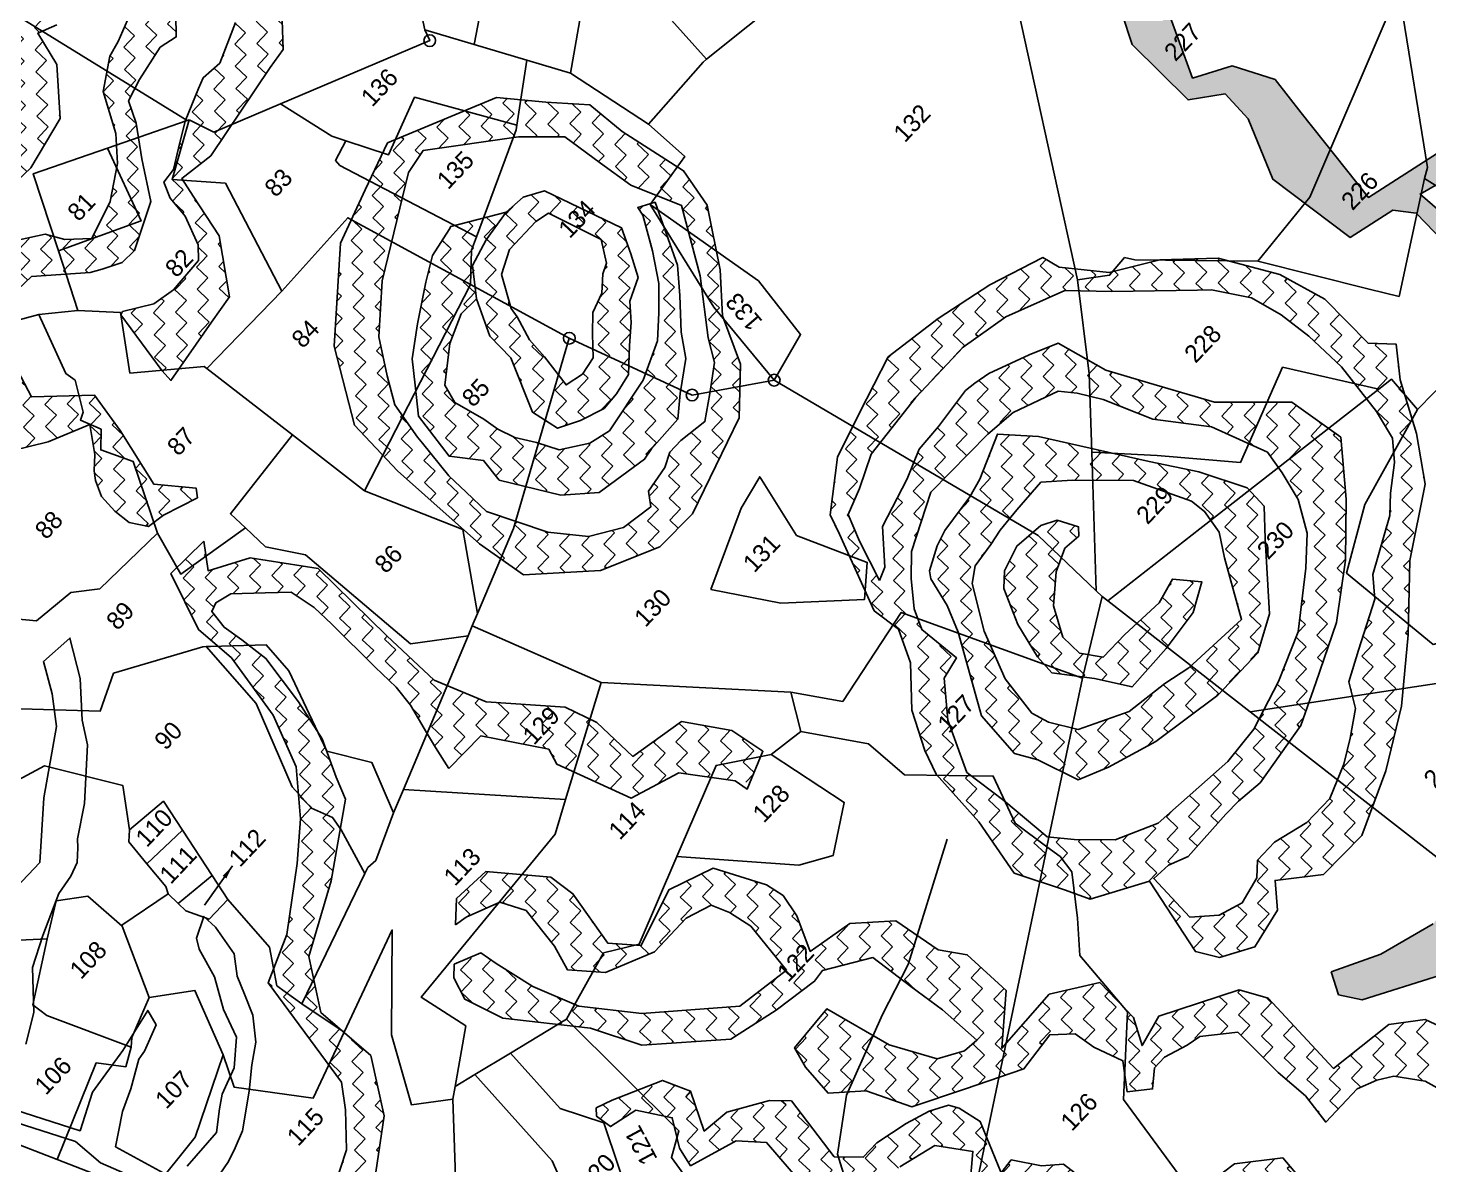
# Model space of a CAD drawing. Header units: metres. Extents: x 302352 to 308863, y 1945987 to 1951649.
# Drawn here: x 306804 to 307379, y 1949225 to 1949692 of the extents above; entities that cross this region are included whole.
import ezdxf

# ---------------------------------------------------------------- set-up
doc = ezdxf.new("R2010")
doc.units = ezdxf.units.M
for name, color, linetype in [('LINE_WATER', 4, 'Continuous'), ('POLY_HATCH', 12, 'Continuous'), ('POLY_PARCEL', 6, 'Continuous'), ('SYM_ARROW', 1, 'Continuous'), ('SYM_STONE', 1, 'Continuous'), ('TEXT_PARCEL', 7, 'Continuous')]:
    doc.layers.add(name, color=color, linetype=linetype)
doc.styles.get("Standard").update_dxf_attribs({"font": 'simplex.shx'})
doc.styles.add('TEXT_MAP', font='')
doc.styles.get('TEXT_MAP').set_extended_font_data('Kruti Dev 050')
doc.dimstyles.get("Standard").update_dxf_attribs({"dimtxt": 0.18, "dimasz": 0.18, "dimexe": 0.18, "dimexo": 0.0625, "dimgap": 0.09, "dimtad": 0, "dimtih": 1, "dimtoh": 1, "dimdec": 4, "dimzin": 0, "dimdsep": 46, "dimtxsty": 'Standard', "dimcen": 0.09, "dimadec": 0, "dimazin": 0, "dimtfac": 1, "dimtdec": 4, "dimtofl": 0, "dimtmove": 0, "dimatfit": 3, "dimfxl": 1, "dimtolj": 1, "dimtzin": 0, "dimarcsym": 0})
pattern_1 = [(0, (0, 0), (1.5875, 1.5875), [1.5875, -1.5875]), (90, (1.5875, 0), (-1.5875, 1.5875), [1.5875, -1.5875])]

# ---------------------------------------------------------------- blocks, each defined once
blk = doc.blocks.new('STONE')
blk.add_circle((0, 0), 0.851)
blk = doc.blocks.new('TEXTARROW')
blk.add_leader([(0.04, -0.01), (8.68, -0.01)], dimstyle='Standard', override={"dimtxt": 2.5, "dimasz": 2.5, "dimexe": 1.25, "dimexo": 0.625, "dimgap": 0.625, "dimtad": 1, "dimtih": 0, "dimtoh": 0, "dimzin": 8, "dimcen": 2.5, "dimtofl": 1})
blk = doc.blocks.new('EEW')
at = {"layer": 'POLY_HATCH'}
h = blk.add_hatch(dxfattribs=at)
h.set_pattern_fill('ZIGZAG', color=256, scale=0.5, style=0)
h.set_pattern_definition(pattern_1)
h.paths.add_polyline_path([(599.12, 478.81), (599.26, 481.16), (599.39, 483.65), (597.6, 485.86), (596.07, 486.28), (592.2, 486.83), (591.64, 488.49), (592.61, 491.95), (591.5, 494.72), (587.35, 495.96), (583.61, 496.79), (584.58, 499), (583.61, 502.74), (582.64, 504.67), (575.86, 506.75), (571.98, 507.58), (567.9, 506.38), (565.82, 503.06), (561.25, 499.19), (556.68, 497.11), (553.36, 496.97), (548.79, 497.94), (543.81, 500.16), (540.21, 501.4), (535.78, 503.2), (533.56, 505.96), (530.52, 507.62), (527.89, 512.33), (527.06, 516.06), (526.09, 518.69), (525.82, 524.58), (525.82, 526.38), (526.51, 528.73), (527.07, 530.8), (527.62, 533.29), (528.17, 535.5), (528.73, 538.41), (529.28, 541.73), (532.19, 544.91), (534.4, 546.57), (538.14, 550.69), (536.18, 552.21), (534.06, 551.86), (525.46, 543.91), (525.02, 542.92), (522.93, 532.54), (522.25, 532.78), (522.14, 527.57), (522.14, 522.87), (521.59, 517.06), (524.22, 511.11), (526.3, 505.44), (529.9, 503.37), (534.19, 500.46), (537.37, 499.36), (540.28, 497.56), (546.79, 494.79), (548.31, 493.82), (556.06, 493.41), (561.18, 494.93), (564.51, 499.08), (567.69, 501.85), (569.91, 504.06), (572.12, 504.06), (575.58, 502.68), (576.41, 501.29), (578.35, 500.19), (578.07, 494.24), (577.24, 491.2), (576.14, 487.88), (573.37, 487.05), (569.08, 487.32), (566.31, 487.88), (563.4, 484.84), (562.85, 483.04), (561.05, 481.1), (558.97, 479.72), (556.34, 479.86), (553.43, 480.82), (552.63, 477.3), (554.57, 475.92), (559.28, 475.64), (564.95, 476.89), (568.69, 480.9), (569.66, 484.49), (571.6, 483.66), (573.67, 483.39), (575.33, 483.66), (577.55, 484.91), (579.21, 487.53), (580.87, 490.44), (581.84, 492.1), (583.78, 491.96), (586.27, 489.06), (584.89, 485.46), (580.18, 479.93), (576.86, 478.82), (574.64, 477.99), (572.98, 477.58), (569.93, 475.64), (567.72, 471.77), (565.64, 469.56), (562.32, 467.48), (558.31, 466.24), (556.37, 468.17), (555.4, 469.97), (553.18, 471.49), (549.86, 470.8), (549.17, 471.08), (547.09, 472.32), (546.62, 468.31), (551.35, 468.02), (555.71, 463.99), (556.79, 463.36), (558.65, 462.34), (560.41, 462.25), (565.15, 464.48), (567.66, 468.1), (569.89, 470.98), (571.01, 473.12), (573.33, 473.77), (577.15, 474.51), (579.01, 474.05), (582.26, 477.2), (584.77, 479.15), (585.7, 481.57), (586.72, 483.33), (588.12, 483.89), (589.42, 483.7), (592.11, 483.52), (593.14, 482.31), (593.42, 481.01), (594.07, 478.5), (591.37, 475.9), (588.02, 473.58), (585.51, 471.91), (584.21, 470.7), (582.63, 470.05), (580.12, 469.03), (577.89, 469.22), (576.77, 468.84), (573.43, 467.54), (571.01, 466.15), (569.06, 465.04), (567.48, 464.85), (566.73, 463.27), (566.46, 460.95), (565.25, 457.98), (564.13, 456.86), (560.23, 456.68), (557.81, 457.14), (555.11, 458.91), (554.74, 458.79), (553.47, 451.87), (553.39, 450.56), (560.48, 451.63), (563.62, 452.07), (567.36, 457.07), (568.5, 461.73), (569.01, 463.79), (572.68, 463.24), (583.29, 465.03), (585.52, 465.3), (591.8, 471.68), (593.41, 474.35), (596.88, 472.77), (600.55, 473.46), (603.88, 469.28), (607.07, 467.63), (611.98, 467.01), (614.97, 463.17), (618.3, 464.2), (618.4, 464.33), (617.71, 466.85), (616.33, 468.93), (612.31, 470.03), (610.93, 470.03), (608.02, 469.62), (609.36, 472.86), (608.12, 475.08), (606.73, 476.87), (603.69, 477.98), (600.78, 477.98)])
h = blk.add_hatch(dxfattribs=at)
h.set_pattern_fill('ZIGZAG', color=256, scale=0.5, style=0)
h.set_pattern_definition(pattern_1)
h.paths.add_polyline_path([(541.1, 442.04), (542.95, 441.74), (546.59, 440.43), (547.21, 441.22), (544.57, 444.58), (546.18, 450.8), (546.99, 455.13), (542.48, 459.66), (544.66, 465.94), (541.25, 467.17), (540.02, 466.56), (536.31, 460.7), (536.01, 459), (537.24, 457.31), (540.33, 455.3), (544.49, 453.45), (542.64, 450.99), (541.41, 449.91), (540.79, 449.14), (540.02, 447.59), (539.86, 445.59), (540.02, 443.74)])
h = blk.add_hatch(dxfattribs=at)
h.set_pattern_fill('ZIGZAG', color=256, scale=0.5, style=0)
h.set_pattern_definition(pattern_1)
h.paths.add_polyline_path([(567.27, 440.94), (562.85, 433.96), (562.48, 427.6), (562.8, 416.51), (563.61, 411.12), (569.27, 405.74), (575.14, 403.05), (579.83, 402.94), (590.13, 406.17), (594.17, 409.83), (596.48, 414.5), (599.7, 417.87), (603.54, 423.33), (604.44, 427.45), (603.05, 434.69), (602.78, 438.93), (599.92, 442.36), (596.82, 446.29), (585.91, 451.14), (580.9, 449.54), (575.28, 447.64)])
h.paths.add_polyline_path([(565.68, 418.24), (565.68, 421.09), (565.68, 423.48), (566.35, 428.41), (567.16, 432.38), (568.76, 435), (571.04, 438.31), (575.38, 441.96), (585.2, 447.55), (587.82, 448), (595.47, 441.96), (598.67, 438.54), (599.24, 434.09), (599.7, 430.33), (601.75, 425.19), (597.87, 418.92), (593.87, 414.02), (592.5, 411.85), (589.88, 410.03), (587.48, 408.43), (584.4, 408.89), (582.8, 408.89), (581.32, 408.2), (578.46, 407.75), (577.44, 406.49), (574.01, 407.06), (570.93, 409), (568.42, 412.31)], flags=16)
h.paths.add_polyline_path([(568.87, 419.49), (569.22, 422), (567.16, 424.85), (567.96, 429.87), (570.02, 432.27), (571.73, 434.32), (574.7, 436.37), (578.35, 438.65), (580.75, 440.02), (583.83, 440.59), (584.17, 440.7), (589.08, 437.62), (591.36, 437.4), (593.3, 436.26), (595.93, 428.05), (594.67, 425.54), (593.42, 423.37), (591.13, 422.34), (589.65, 420.75), (587.82, 419.27), (585.65, 417.33), (581.92, 416.58), (578.92, 417.67), (576.75, 418.81), (576.18, 421.77), (578.69, 427.13), (578.81, 430.21), (580.63, 433.75), (578.46, 433.86), (575.5, 432.61), (572.07, 430.1), (571.5, 428.16), (572.3, 424.85), (572.53, 423.14), (573.1, 421.32), (574.24, 419.38), (575.27, 417.21), (577.89, 415.39), (580.18, 414.82), (586.23, 415.84), (590.11, 417.55), (592.28, 419.38), (594.44, 421.43), (596.39, 424.17), (598.33, 427.36), (598.55, 428.27), (600.15, 427.36), (597.07, 421.32), (595.02, 419.04), (592.39, 416.41), (590.79, 414.25), (587.82, 412.2), (585.77, 410.6), (581.77, 410.48), (580.52, 410.26), (574.92, 411.28), (572.07, 413.91)], flags=0)
h.paths.add_polyline_path([(580.52, 421.2), (581.09, 424.74), (581.32, 427.02), (582.12, 429.53), (582.34, 430.55), (584.17, 433.63), (586.57, 434.77), (591.83, 434.77), (593.65, 428.73), (592.28, 426.68), (591.25, 426.22), (589.76, 424.97), (587.71, 424.28), (586.11, 422.8), (584.4, 421.09), (582.46, 420.75)], flags=0)
h = blk.add_hatch(dxfattribs=at)
h.set_pattern_fill('ZIGZAG', color=256, scale=0.5, style=0)
h.set_pattern_definition(pattern_1)
h.paths.add_polyline_path([(673.74, 406.37), (671.92, 411.34), (676.27, 418.32), (676.68, 422.18), (675.93, 422.87), (673.76, 417.96), (667.61, 412.27), (668.24, 407.01), (672.13, 401.99), (676.61, 400.57), (687.69, 398.55), (687.08, 402.59)])
h.paths.add_polyline_path([(658.15, 373.26), (650.09, 375.26), (651.65, 386.08), (652.26, 390.32), (650.29, 394.41), (646.64, 396.49), (650.45, 404.1), (652.66, 410.03), (649.81, 417), (649.13, 419.88), (646.36, 422.28), (650.33, 428.69), (648.29, 434.7), (644.32, 439.11), (639.7, 440.87), (635.41, 439.59), (635.93, 436.74), (639.58, 436.27), (643.75, 434.08), (645.2, 432.48), (645.98, 427.55), (646.52, 426), (643.63, 423.33), (643.01, 421.18), (646.8, 416.56), (647.93, 413.1), (648.15, 409), (646.5, 406.21), (644.92, 403.26), (644.72, 395.3), (647.73, 392.99), (647.51, 389.57), (644.78, 383.56), (645.89, 373.81), (650.84, 372.57), (652.25, 370.67), (651.89, 362.69), (648.67, 359.5), (647.05, 358.01), (645.58, 354.15), (646.48, 350.65), (644.55, 345.45), (641.22, 339.89), (636.1, 336.59), (630.45, 330.57), (624.96, 327.84), (620.04, 326.81), (616.46, 324.29), (613.86, 322.44), (607.08, 320.64), (601.18, 319.97), (595.28, 321.72), (590.56, 324.14), (589.35, 322), (590.65, 319.91), (597.92, 315.87), (603.22, 315.99), (605.47, 306.83), (617.7, 311.67), (625.26, 315.82), (632.44, 317.03), (638.41, 317.89), (641.9, 319.1), (646.81, 328.38), (652.49, 332.12), (658.52, 339.9), (661.72, 348.02), (662.32, 352.27), (657.87, 357.56), (665.77, 360.92), (664.45, 368.29)])
h.paths.add_polyline_path([(660.81, 367.27), (660.35, 362.54), (656.53, 356.13), (657.75, 351.25), (658.06, 347.58), (654.09, 340.25), (643.85, 329.72), (638.96, 323.92), (633.3, 320.71), (627.65, 320.41), (623.68, 318.12), (617.41, 315.37), (612.83, 313.08), (607.02, 310.64), (607.02, 317.05), (614.97, 319.34), (622.45, 323.16), (630.86, 326.21), (644.46, 336.59), (646.9, 340.41), (649.65, 347.58), (649.65, 352.77), (649.2, 355.21), (651.03, 359.03), (654.39, 361.17), (653.93, 371.7), (658.52, 370.33)], flags=16)
h.paths.add_polyline_path([(719.38, 344.8), (717.01, 341.13), (716.17, 336.9), (712.48, 335.45), (708.83, 333.53), (707.48, 329.31), (705.49, 324.91), (705.13, 322.31), (702.29, 319.32), (700.71, 319.11), (698.27, 316), (696.95, 312.28), (699.28, 308.96), (700.67, 305.07), (702.82, 305.16), (701.31, 302.56), (699.32, 298.29), (698.95, 296.1), (699.26, 292.95), (701.37, 293.08), (700.75, 295.98), (703.29, 300.72), (706.69, 305.46), (709.49, 309.81), (712.5, 315.4), (713.38, 319.2), (716.22, 323.33), (719.36, 326.19), (722.92, 330.97), (725.34, 335.58), (727.2, 340.15), (729.31, 343), (727.88, 345.39), (722.65, 347.53)])
h.paths.add_polyline_path([(725.15, 345.43), (726.67, 343.82), (724.68, 340.98), (724.01, 338.04), (721.93, 334.35), (720.13, 331.41), (716.43, 328.1), (713.49, 324.97), (711.5, 321.46), (710.27, 316.25), (707.61, 310.48), (704.1, 307.45), (702.11, 308.3), (700.97, 310.19), (701.16, 312.75), (703.34, 315.4), (706, 317.49), (707.7, 320.14), (709.89, 324.02), (710.27, 327.43), (715.58, 331.88), (718.99, 336.72), (721.55, 341.07)], flags=16)
h = blk.add_hatch(dxfattribs=at)
h.set_pattern_fill('ZIGZAG', color=256, scale=0.5, style=0)
h.set_pattern_definition(pattern_1)
h.paths.add_polyline_path([(568.87, 419.49), (572.07, 413.91), (574.92, 411.28), (580.52, 410.26), (581.77, 410.48), (585.77, 410.6), (587.82, 412.2), (590.79, 414.25), (592.39, 416.41), (595.02, 419.04), (597.07, 421.32), (600.15, 427.36), (598.55, 428.27), (598.33, 427.36), (596.39, 424.17), (594.44, 421.43), (592.28, 419.38), (590.11, 417.55), (586.23, 415.84), (580.18, 414.82), (577.89, 415.39), (575.27, 417.21), (574.24, 419.38), (573.1, 421.32), (572.53, 423.14), (572.3, 424.85), (571.5, 428.16), (572.07, 430.1), (575.5, 432.61), (578.46, 433.86), (580.63, 433.75), (582.8, 436.37), (585.65, 437.17), (589.08, 437.62), (584.23, 440.66), (580.75, 440.02), (578.35, 438.65), (574.7, 436.37), (571.73, 434.32), (570.02, 432.27), (567.96, 429.87), (567.16, 424.85), (569.22, 422)])
h = blk.add_hatch(dxfattribs=at)
h.set_pattern_fill('ZIGZAG', color=256, scale=0.5, style=0)
h.set_pattern_definition(pattern_1)
h.paths.add_polyline_path([(534.72, 408.6), (535.69, 410.82), (537.54, 414.52), (538.62, 418.84), (539.55, 424.24), (539.24, 427.32), (538.93, 429.48), (539.24, 431.48), (540.17, 431.79), (541.86, 431.33), (544.33, 428.86), (546.18, 427.01), (546.65, 424.24), (546.65, 421.77), (546.49, 415.6), (546.49, 412.67), (546.18, 410.36), (545.26, 407.28), (544.8, 405.58), (544.18, 403.15), (548.78, 403.06), (552.53, 397.14), (552, 395.49), (554.68, 387.67), (559.83, 385.94), (564.04, 380.02), (567.28, 381.25), (566.63, 384.98), (563.79, 389.29), (557.86, 390.45), (557.83, 395.45), (556.77, 398.87), (551.66, 405.03), (549.64, 410.36), (549.61, 416.93), (549.78, 426.65), (545.84, 432.4), (541.97, 434.59), (543.84, 436.96), (539.19, 437.13), (536.98, 431.2), (537.2, 426.8), (535.88, 419.76), (533.68, 414.48), (530.16, 410.53), (526.64, 407.67), (520.69, 403.49), (515.85, 401.51), (513.65, 389.2), (511.89, 387), (509.03, 384.14), (505.29, 382.38), (497.36, 381.06), (495.6, 380.84), (493.13, 379.91), (485.91, 377.71), (481.38, 378.35), (476.15, 380.41), (473.22, 379.32), (469.4, 380.02), (466.67, 380.77), (462.03, 376.13), (457.27, 372.33), (453.46, 362.94), (455.66, 358.53), (458.09, 359.6), (459.78, 366.52), (464.27, 370.96), (468.44, 373.93), (474.08, 374.01), (476.84, 374.09), (482.16, 374.75), (489.2, 374.01), (497.81, 377.14), (509.39, 380.43), (514.13, 383.72), (517.63, 388.91), (517.34, 395.57), (520.6, 400.35), (527.73, 403.97)])
h = blk.add_hatch(dxfattribs=at)
h.set_pattern_fill('ZIGZAG', color=256, scale=0.5, style=0)
h.set_pattern_definition(pattern_1)
h.paths.add_polyline_path([(576.18, 421.77), (576.75, 418.81), (578.92, 417.67), (581.43, 416.76), (583.37, 416.87), (585.65, 417.33), (587.82, 419.27), (589.65, 420.75), (591.13, 422.34), (593.42, 423.37), (594.67, 425.54), (595.93, 428.05), (593.3, 436.26), (591.36, 437.4), (589.08, 437.62), (585.65, 437.17), (582.8, 436.37), (580.63, 433.75), (578.81, 430.21), (578.69, 427.13)])
h.paths.add_polyline_path([(581.09, 424.74), (581.32, 427.02), (582.12, 429.53), (582.34, 430.55), (584.17, 433.63), (586.57, 434.77), (591.83, 434.77), (593.65, 428.73), (592.28, 426.68), (591.25, 426.22), (589.76, 424.97), (587.71, 424.28), (586.11, 422.8), (584.4, 421.09), (582.46, 420.75), (580.52, 421.2)], flags=16)
h = blk.add_hatch(dxfattribs=at)
h.set_pattern_fill('ZIGZAG', color=256, scale=0.5, style=0)
h.set_pattern_definition(pattern_1)
h.paths.add_polyline_path([(585.66, 379.77), (584.01, 376.55), (580.64, 373.15), (578.59, 369.4), (577.64, 366.92), (577.09, 360.47), (575.79, 354.3), (578.07, 349.35), (579.14, 346.93), (584.59, 343.82), (582.6, 335.52), (583.84, 333.33), (587.1, 331.49), (591.36, 332.37), (593.37, 334.62), (597.18, 331.48), (602.72, 331.38), (609.14, 334.1), (614.99, 337.45), (620.69, 341.93), (626.28, 346.97), (632.95, 351.14), (636.07, 355.31), (638.88, 360.25), (641.22, 363.03), (639.34, 365.14), (639.57, 371.37), (638.26, 376.42), (635.19, 382.08), (630.99, 386.25), (626.54, 389.08), (623.47, 393.15), (623.03, 395), (617.34, 397.01), (611.28, 398.45), (604.97, 399.48), (598.86, 397.68), (594.08, 396.2), (589.35, 392.75), (588.57, 390.72), (585.34, 382.83)])
h.paths.add_polyline_path([(588.27, 380.04), (590.28, 382.39), (592.29, 384.23), (598, 386.91), (606.22, 386.75), (609.57, 386.41), (614.27, 384.57), (615.44, 383.06), (616.79, 380.71), (618.8, 375.69), (622.32, 370.83), (624.33, 364.96), (623.83, 362.45), (622.99, 359.43), (621.15, 356.41), (618.46, 354.07), (613.26, 350.21), (608.23, 348.2), (603.03, 346.7), (598.84, 346.36), (589.44, 347.2), (585.25, 349.21), (582.4, 352.23), (580.72, 354.4), (580.39, 360.1), (579.88, 364.79), (582.4, 369.82), (585.25, 373), (587.6, 373.51), (587.26, 378.03)], flags=16)
h.paths.add_polyline_path([(594.48, 382.72), (596.15, 383.23), (600.35, 383.73), (602.36, 384.23), (606.89, 386.07), (609.57, 382.89), (615.44, 373), (618.13, 368.65), (620.31, 363.96), (620.14, 361.44), (617.79, 359.1), (612.59, 353.57), (608.9, 351.72), (603.03, 351.72), (595.31, 353.06), (590.11, 354.74), (587.09, 356.08), (585.75, 360.44), (584.58, 362.61), (585.08, 367.64), (589.61, 375.18), (590.79, 377.86), (591.76, 381.37)], flags=0)
h.paths.add_polyline_path([(587.93, 384.57), (589.44, 388.76), (590.62, 391.44), (593.3, 392.44), (596.66, 393.95), (603.87, 394.62), (610.91, 394.62), (616.11, 393.62), (622.15, 391.1), (625.34, 387.58), (631.38, 381.38), (632.39, 380.38), (634.57, 376.86), (635.4, 373.51), (635.74, 369.99), (635.74, 365.46), (634.9, 359.77), (634.06, 356.75), (632.39, 354.91), (629.87, 353.06), (628.19, 351.56), (622.66, 348.71), (620.98, 346.86), (616.11, 344.52), (613.1, 343.01), (611.59, 340.66), (609.07, 338.99), (606.72, 337.65), (603.2, 336.31), (599.84, 336.31), (596.15, 337.31), (593.64, 337.31), (592.29, 336.14), (589.44, 335.47), (586.93, 336.31), (584.75, 338.32), (585.08, 343.68), (587.09, 343.51), (589.11, 342.67), (596.29, 342.88), (599.51, 342.51), (606.55, 343.51), (610.75, 345.36), (616.62, 348.04), (621.82, 351.72), (626.35, 355.91), (630.54, 360.6), (629.7, 366.64), (624.33, 372.33), (621.15, 378.53), (619.13, 382.56), (617.79, 387.92), (614.94, 389.26), (610.75, 390.93), (609.07, 391.27), (607.89, 391.44), (603.37, 390.93), (600.35, 390.77), (597.33, 389.59), (592.13, 388.09), (589.28, 385.07)], flags=16)
h.paths.add_polyline_path([(594.14, 377.53), (595.65, 378.53), (598.33, 378.87), (600.01, 379.2), (602.69, 379.37), (606.39, 379.54), (608.73, 377.36), (612.93, 372.84), (615.44, 367.14), (615.61, 365.46), (615.11, 362.95), (613.6, 360.77), (610.24, 355.24), (603.03, 355.74), (600.18, 356.41), (595.65, 357.09), (590.79, 359.6), (588.66, 363.38), (589.44, 368.48), (591.46, 373.34)], flags=16)
h.paths.add_polyline_path([(595.99, 374.85), (597.33, 376.02), (600.01, 376.86), (604.35, 376.4), (605.71, 373.67), (605.04, 373), (603.2, 373.17), (600.85, 372.17), (598.17, 369.99), (596.49, 367.14), (596.49, 364.79), (597.83, 362.78), (601.02, 362.78), (605.71, 362.45), (608.4, 363.12), (610.24, 360.77), (607.39, 359.26), (602.86, 358.76), (597.66, 358.59), (595.65, 361.94), (593.13, 365.46), (593.3, 367.64), (594.31, 371.33)], flags=0)
h = blk.add_hatch(dxfattribs=at)
h.set_pattern_fill('ZIGZAG', color=256, scale=0.5, style=0)
h.set_pattern_definition(pattern_1)
h.paths.add_polyline_path([(573.69, 340.4), (569.32, 343.31), (562.04, 343.03), (566.57, 346.73), (566.5, 352.08), (564.86, 354.57), (564.03, 359.7), (560.64, 362.88), (555.85, 363.85), (557.54, 367.31), (558.07, 369.71), (557.68, 371.7), (555.21, 376.77), (550.56, 378.53), (544.53, 376.68), (542.38, 379.31), (543.58, 385.31), (543.28, 388.08), (539.15, 393.25), (535.15, 393.53), (533.15, 391.77), (534.44, 391.51), (537.89, 390.11), (539.1, 387.59), (538.45, 383.03), (537.61, 380.42), (540.04, 377.43), (544.98, 375.29), (549.65, 375.29), (552.36, 374.36), (553.1, 372.49), (553.57, 369.97), (552.82, 364.29), (546.94, 365.22), (539.57, 371.93), (535.74, 377.06), (533.97, 381.81), (533.13, 386.1), (532.85, 387.97), (530.15, 389.13), (529.12, 388.22), (528.31, 385.91), (529.58, 381.81), (534.92, 374.65), (537.24, 369.72), (543.86, 363.6), (549.15, 362.28), (553.95, 361.45), (555.28, 361.62), (559.74, 358.81), (560.24, 354.01), (560.74, 350.05), (560.9, 345.42), (559.25, 345.59), (556.76, 347.07), (554.45, 351.54), (552.79, 358.64), (547.67, 358.31), (547, 356.16), (546.67, 352.69), (549.49, 350.05), (551.47, 345.59), (556.43, 342.94), (562.06, 339.97), (566.36, 340.46), (568.18, 338.64), (568.51, 336.33), (569.53, 333.26), (567.55, 330.78), (569.53, 329.13), (571.19, 330.45), (572.68, 330.45), (575.16, 329.63), (576.65, 329.3), (579.63, 326.82), (579.46, 321.03), (579.63, 317.4), (579.13, 314.09), (581, 314.09), (586.64, 316.82), (583.61, 317.25), (584.24, 326.94), (582.83, 329.64), (575.3, 333.73), (571.99, 332.91), (573.47, 335.49)])
h = blk.add_hatch(dxfattribs=at)
h.set_pattern_fill('ZIGZAG', color=256, scale=0.5, style=0)
h.set_pattern_definition(pattern_1)
h.paths.add_polyline_path([(515.88, 349.72), (509.7, 348.71), (507.53, 350.12), (504.06, 353.73), (500.6, 353.87), (496.85, 354.59), (494.68, 354.45), (493.09, 353.3), (490.64, 349.4), (488.91, 348.25), (486.68, 346.49), (487.43, 343.39), (488.62, 344.21), (491.11, 345.75), (493.3, 348.36), (496.58, 352.29), (500.45, 350.62), (502.99, 350.03), (505.38, 343.88), (508.01, 339.4), (509.22, 333.54), (511.43, 333.05), (520.7, 335.37), (528.64, 337.02), (533.77, 335.7), (536.25, 334.38), (538.07, 332.06), (538.9, 329.09), (543.7, 327.1), (546.01, 326.44), (548, 322.15), (551.8, 324.29), (555.44, 323.8), (557.1, 322.97), (558.59, 322.81), (559.91, 322.48), (560.41, 320.16), (560.24, 317.35), (564.71, 315.7), (567.52, 314.87), (569.67, 312.39), (568.57, 308.08), (573.01, 310.23), (573.02, 310.5), (573.51, 314.74), (569.71, 317.88), (565.74, 318.54), (563.42, 320.86), (564.08, 322.84), (560.61, 324.66), (557.96, 325.32), (557.46, 325.82), (557.96, 328.96), (557.79, 330.44), (556.14, 331.93), (554.49, 334.58), (552.83, 334.41), (555.15, 339.53), (554.65, 342.01), (554.16, 343), (552.34, 344), (549.85, 344.82), (546.38, 345.65), (544.39, 345.65), (542.41, 347.8), (543.53, 354.84), (542.04, 356.49), (538.23, 358.81), (535.26, 359.14), (537.24, 362.94), (536.08, 365.75), (531.12, 368.06), (529.45, 368.72), (528.87, 368.09), (529.07, 366.35), (532.05, 365.62), (534.02, 362.43), (532.28, 359.76), (531.76, 357.75), (536.76, 356.13), (538.75, 353.76), (538.19, 348.36), (541.84, 345.39), (541.64, 342.82), (546.21, 342.29), (550.22, 341.2), (552.44, 337.98), (549, 335.27), (549.06, 333.3), (552.61, 331.98), (554.16, 326.11), (552, 326.38), (550.46, 328.42), (544.77, 329.67), (541.42, 329.8), (542.36, 335.47), (536.19, 338.17), (530.64, 338.75), (528.66, 342.14), (524.39, 346.17)])
h.paths.add_polyline_path([(511.28, 344.21), (516.19, 347.24), (519.94, 345.94), (522.68, 344.21), (523.69, 342.48), (524.42, 340.17), (524.42, 338.3), (522.54, 337.58), (519.22, 337.29), (517.34, 336.57), (514.02, 336.57), (512.87, 337.29), (512, 341.62)], flags=16)
h = blk.add_hatch(dxfattribs=at)
h.set_pattern_fill('ZIGZAG', color=256, scale=0.5, style=0)
h.set_pattern_definition(pattern_1)
h.paths.add_polyline_path([(593.57, 313.91), (590.7, 316.24), (586.64, 316.82), (581, 314.09), (583.76, 314.09), (585.75, 313.26), (587.24, 312.27), (589.06, 309.63), (589.88, 306.32), (590.55, 304.01), (593.36, 302.36), (595.01, 301.03), (594.52, 298.72), (594.52, 296.41), (593.37, 290.83), (595.03, 288.19), (597.18, 286.54), (597.18, 285.21), (599.96, 284.88), (600.72, 286.22), (599.9, 290.31), (599.14, 290.82), (596.78, 293.21), (600.47, 294.59), (601.63, 300.38), (600.66, 303.84), (594.01, 305.29), (594.86, 310.07)])
at = {"layer": 'LINE_WATER'}
blk.add_lwpolyline([(506.69, 323.77), (511.84, 329.51), (513.18, 331.83), (520.36, 335.77), (530.05, 337.88), (535.79, 340.91), (541.32, 345.06), (542.83, 347.74), (547.8, 351.18), (556.22, 354.14), (561.68, 355.76), (573.62, 361.6)], dxfattribs=at)
at = {"layer": 'POLY_HATCH'}
for points in [[(569.08, 487.32), (566.31, 487.88), (563.4, 484.84), (562.85, 483.04), (561.05, 481.1), (558.97, 479.72), (556.34, 479.86), (553.43, 480.82), (552.63, 477.3), (554.57, 475.92), (559.28, 475.64), (564.95, 476.89), (568.69, 480.9), (569.66, 484.49), (571.6, 483.66)], [(576.86, 478.82), (574.64, 477.99), (572.98, 477.58), (569.93, 475.64), (567.72, 471.77), (565.64, 469.56), (562.32, 467.48), (558.31, 466.24), (556.37, 468.17), (555.4, 469.97), (553.18, 471.49), (549.86, 470.8), (549.17, 471.08), (547.09, 472.32), (546.62, 468.31)], [(556.79, 463.36), (558.65, 462.34), (560.41, 462.25), (565.15, 464.48), (567.66, 468.1), (569.89, 470.98), (571.01, 473.12), (573.33, 473.77), (577.15, 474.51), (579.01, 474.05), (582.26, 477.2)], [(584.21, 470.7), (582.63, 470.05), (580.12, 469.03), (577.89, 469.22), (576.77, 468.84), (573.43, 467.54), (571.01, 466.15), (569.06, 465.04), (567.48, 464.85), (566.73, 463.27), (566.46, 460.95), (565.25, 457.98), (564.13, 456.86), (560.23, 456.68), (557.81, 457.14), (555.11, 458.91)], [(503.67, 426.67), (508.84, 426.67), (513.85, 430.87), (519.98, 434.9), (522.08, 437.48), (523.86, 440.38), (527.41, 440.06), (525.15, 436.51), (522.25, 433.45), (520.79, 431.35), (516.27, 427.48), (513.2, 425.54), (512.56, 424.9), (511.43, 423.93), (509.97, 423.44), (507.87, 423.12), (503.67, 421.35), (500.61, 419.9), (497.38, 416.67), (494.47, 415.06)], [(488.01, 413.12), (491.89, 405.05), (495.6, 406.83), (500.77, 407.47), (505.45, 408.44), (504.97, 406.83), (502.22, 405.86), (501.25, 405.7), (498.51, 404.25), (496.25, 403.28), (494.47, 402.15), (493.18, 401.34), (494.79, 395.21)], [(496.73, 394.73), (501.25, 394.89), (503.19, 396.34), (504.48, 397.15), (507.23, 398.12), (509.65, 400.05), (510.78, 402.96), (512.56, 405.86), (513.53, 408.93), (514.17, 409.89), (516.27, 410.86), (516.27, 409.25), (515.62, 406.02), (514.17, 404.25), (513.36, 402.47), (512.4, 400.38), (510.62, 398.28), (508.68, 396.99), (506.58, 395.38), (503.19, 393.12), (501.41, 392.47), (499.96, 391.99), (496.89, 391.5)], [(510.06, 477.7), (512.33, 471.96), (516.28, 468.94), (520.11, 467.38), (520.77, 461.69), (523.54, 458.64), (524.07, 453.53), (520.73, 450.07), (513.51, 447.6), (511.41, 445.29), (508.81, 441.09), (505.8, 437.22), (504.36, 434.33), (500.19, 432.93), (494.29, 427.91), (493.1, 425.76), (490.33, 422.88), (485.75, 420.33), (484.14, 419.75), (487.28, 411.93), (490.78, 404.63), (490.96, 401.32), (494.49, 391.56)], [(554.74, 458.79), (553.47, 451.87), (553.39, 450.56), (560.48, 451.63), (563.62, 452.07), (567.36, 457.07), (568.5, 461.73), (569.01, 463.79), (572.68, 463.24), (583.29, 465.03), (585.52, 465.3), (591.8, 471.68), (593.41, 474.35), (596.88, 472.77), (600.55, 473.46), (603.88, 469.28), (607.07, 467.63), (611.98, 467.01), (614.97, 463.17), (618.3, 464.2), (618.4, 464.33)], [(546.53, 468.32), (551.35, 468.02), (555.71, 463.99), (556.79, 463.36)], [(544.82, 465.88), (541.25, 467.17), (540.02, 466.56), (536.31, 460.7), (536.01, 459), (537.24, 457.31), (540.33, 455.3), (544.49, 453.45), (542.64, 450.99), (541.41, 449.91), (540.79, 449.14), (540.02, 447.59), (539.86, 445.59), (540.02, 443.74), (541.1, 442.04), (542.95, 441.74), (546.59, 440.43)], [(546.59, 440.43), (547.21, 441.22), (544.57, 444.58), (546.18, 450.8), (546.99, 455.13), (542.48, 459.66), (544.45, 465.35), (544.82, 465.88)], [(555.11, 458.91), (554.74, 458.79)], [(589.35, 322), (590.65, 319.91), (597.92, 315.87)], [(658.15, 373.26), (650.09, 375.26), (651.65, 386.08), (652.26, 390.32), (650.29, 394.41), (646.64, 396.49), (650.45, 404.1)], [(646.5, 406.21), (644.92, 403.26), (644.72, 395.3), (647.73, 392.99), (647.51, 389.57), (644.78, 383.56), (645.89, 373.81), (650.84, 372.57), (652.25, 370.67), (651.89, 362.69)], [(601.18, 319.97), (595.28, 321.72), (590.56, 324.14)], [(600.15, 427.36), (600.15, 427.36), (600.15, 427.36), (597.07, 421.32), (595.02, 419.04), (592.39, 416.41), (590.79, 414.25), (587.82, 412.2), (585.77, 410.6), (581.77, 410.48), (580.52, 410.26), (574.92, 411.28), (572.07, 413.91), (568.87, 419.49), (569.22, 422), (567.16, 424.85), (567.96, 429.87), (570.02, 432.27), (571.73, 434.32), (574.7, 436.37), (578.35, 438.65), (580.75, 440.02), (583.83, 440.59), (584.17, 440.7), (589.08, 437.62)], [(543.84, 436.96), (539.19, 437.13), (536.98, 431.2), (537.2, 426.8), (535.88, 419.76), (533.68, 414.48), (530.16, 410.53), (526.64, 407.67), (520.69, 403.49), (515.85, 401.51), (513.65, 389.2), (511.89, 387), (509.03, 384.14), (505.29, 382.38), (497.36, 381.06), (495.6, 380.84), (493.13, 379.91)], [(544.18, 403.15), (548.78, 403.06), (552.53, 397.14), (552, 395.49), (554.68, 387.67), (559.83, 385.94), (563.16, 381.25), (563.37, 379.77), (567.28, 381.25), (566.63, 384.98), (563.79, 389.29), (557.86, 390.45), (557.83, 395.45), (556.77, 398.87), (551.66, 405.03), (549.64, 410.36), (549.61, 416.93), (549.78, 426.65), (545.84, 432.4), (541.97, 434.59), (543.84, 436.96)], [(572.07, 430.1), (575.5, 432.61), (578.46, 433.86), (580.63, 433.75)], [(535.69, 410.82), (537.54, 414.52), (538.62, 418.84), (539.55, 424.24), (539.24, 427.32), (538.93, 429.48), (539.24, 431.48), (540.17, 431.79), (541.86, 431.33), (544.33, 428.86), (546.18, 427.01), (546.65, 424.24), (546.65, 421.77), (546.49, 415.6), (546.49, 412.67), (546.18, 410.36), (545.26, 407.28), (544.8, 405.58)], [(572.07, 430.1), (571.5, 428.16), (572.3, 424.85), (572.53, 423.14), (573.1, 421.32), (574.24, 419.38), (575.27, 417.21), (577.89, 415.39), (580.18, 414.82), (586.23, 415.84), (590.11, 417.55), (592.28, 419.38), (594.44, 421.43), (596.39, 424.17), (598.33, 427.36), (598.55, 428.27), (600.15, 427.36)], [(534.72, 408.6), (535.69, 410.82)], [(455.66, 358.53), (458.09, 359.6), (459.78, 366.52), (464.27, 370.96), (468.44, 373.93), (474.08, 374.01), (476.84, 374.09), (482.16, 374.75), (489.2, 374.01), (497.81, 377.14), (509.39, 380.43), (514.13, 383.72), (517.63, 388.91), (517.34, 395.57), (520.6, 400.35), (527.73, 403.97), (534.72, 408.6)], [(544.18, 403.15), (544.8, 405.58)], [(591.36, 332.37), (593.37, 334.62), (597.18, 331.48), (602.72, 331.38), (609.14, 334.1), (614.99, 337.45), (620.69, 341.93), (626.28, 346.97), (632.95, 351.14), (636.07, 355.31), (638.88, 360.25), (641.22, 363.03), (639.34, 365.14), (639.57, 371.37), (638.26, 376.42), (635.19, 382.08), (630.99, 386.25), (626.54, 389.08), (623.47, 393.15), (623.03, 395), (617.34, 397.01), (611.28, 398.45), (604.97, 399.48), (598.86, 397.68), (594.08, 396.2)], [(594.08, 396.2), (589.35, 392.75), (588.57, 390.72), (585.34, 382.83), (585.66, 379.77), (584.01, 376.55), (580.64, 373.15), (578.59, 369.4), (577.64, 366.92), (577.09, 360.47), (575.79, 354.3), (578.07, 349.35), (579.14, 346.93), (584.59, 343.82), (582.6, 335.52), (583.84, 333.33), (587.1, 331.49), (591.36, 332.37)], [(533.15, 391.77), (535.15, 393.53), (539.15, 393.25), (543.28, 388.08), (543.58, 385.31), (542.38, 379.31), (544.53, 376.68), (550.56, 378.53), (555.21, 376.77), (557.68, 371.7), (558.07, 369.71), (557.54, 367.31), (555.85, 363.85), (560.64, 362.88), (564.03, 359.7), (564.86, 354.57), (566.5, 352.08), (566.57, 346.73), (562.04, 343.03), (569.32, 343.31), (573.69, 340.4), (573.47, 335.49), (571.99, 332.91), (575.3, 333.73), (582.83, 329.64), (584.24, 326.94), (583.61, 317.25), (590.7, 316.24), (593.57, 313.91), (594.86, 310.07)], [(533.15, 391.77), (534.44, 391.51), (537.89, 390.11), (539.1, 387.59), (538.45, 383.03), (537.61, 380.42), (540.04, 377.43), (544.98, 375.29), (549.65, 375.29), (552.36, 374.36), (553.1, 372.49), (553.57, 369.97), (552.82, 364.29), (546.94, 365.22), (539.57, 371.93), (535.74, 377.06), (533.97, 381.81), (533.13, 386.1), (532.85, 387.97), (530.15, 389.13)], [(534.92, 374.65), (529.58, 381.81), (528.31, 385.91), (529.12, 388.22), (530.15, 389.13)], [(534.92, 374.65), (537.24, 369.72), (543.86, 363.6), (549.15, 362.28), (553.95, 361.45), (555.28, 361.62), (559.74, 358.81), (560.24, 354.01), (560.74, 350.05), (560.9, 345.42), (559.25, 345.59), (556.76, 347.07), (554.45, 351.54), (552.79, 358.64), (547.67, 358.31), (547, 356.16), (546.67, 352.69), (549.49, 350.05), (551.47, 345.59), (556.43, 342.94), (562.06, 339.97), (566.36, 340.46), (568.18, 338.64), (568.51, 336.33), (569.53, 333.26), (567.55, 330.78), (569.53, 329.13), (571.19, 330.45), (572.68, 330.45), (575.16, 329.63), (576.65, 329.3), (579.63, 326.82), (579.46, 321.03), (579.63, 317.4), (579.13, 314.09), (583.76, 314.09), (585.75, 313.26), (587.24, 312.27), (589.06, 309.63), (589.88, 306.32)], [(654.39, 361.17), (653.93, 371.7), (658.52, 370.33)], [(549, 335.27), (552.44, 337.98), (550.22, 341.2), (546.21, 342.29)], [(538.19, 348.36), (538.75, 353.76), (536.76, 356.13), (531.76, 357.75), (532.28, 359.76), (534.02, 362.43), (532.05, 365.62), (529.07, 366.35), (528.87, 368.09), (529.45, 368.72)], [(573.02, 310.5), (573.51, 314.74), (569.71, 317.88), (565.74, 318.54)], [(557.96, 328.96), (557.79, 330.44), (556.14, 331.93), (554.49, 334.58), (552.83, 334.41), (555.15, 339.53), (554.65, 342.01), (554.16, 343), (552.34, 344), (549.85, 344.82), (546.38, 345.65), (544.39, 345.65), (542.41, 347.8), (543.53, 354.84), (542.04, 356.49), (538.23, 358.81), (535.26, 359.14), (537.24, 362.94), (536.08, 365.75), (531.12, 368.06), (529.45, 368.72)], [(590.56, 324.14), (589.35, 322)]]:
    blk.add_lwpolyline(points, dxfattribs=at)
for points in [[(567.27, 440.94), (562.85, 433.96), (562.48, 427.6), (562.8, 416.51), (563.61, 411.12), (569.27, 405.74), (575.14, 403.05), (579.83, 402.94), (590.13, 406.17), (594.17, 409.83), (596.48, 414.5), (599.7, 417.87), (603.54, 423.33), (604.44, 427.45), (603.05, 434.69), (602.78, 438.93), (599.92, 442.36), (596.82, 446.29), (585.91, 451.14), (580.9, 449.54), (575.28, 447.64)], [(566.36, 428.5), (567.16, 432.38), (568.76, 435), (571.04, 438.31), (575.38, 441.96), (585.2, 447.55), (587.82, 448), (595.47, 441.96), (598.67, 438.54), (599.24, 434.09), (599.7, 430.33), (601.75, 425.19), (597.87, 418.92), (593.87, 414.02), (592.5, 411.85), (589.88, 410.03), (587.48, 408.43), (584.4, 408.89), (582.8, 408.89), (581.32, 408.2), (578.46, 407.75), (577.44, 406.49), (574.01, 407.06), (570.93, 409), (568.42, 412.31), (565.68, 418.24), (565.68, 421.09), (565.68, 423.48), (566.25, 427.7)], [(578.81, 430.21), (580.63, 433.75), (582.8, 436.37), (585.65, 437.17), (589.08, 437.62), (591.36, 437.4), (593.3, 436.26), (595.93, 428.05), (594.67, 425.54), (593.42, 423.37), (591.13, 422.34), (589.65, 420.75), (587.82, 419.27), (585.65, 417.33), (583.37, 416.87), (581.43, 416.76), (578.92, 417.67), (576.75, 418.81), (576.18, 421.77), (578.69, 427.13)], [(582.34, 430.55), (584.17, 433.63), (586.57, 434.77), (590.45, 434.77), (591.93, 434.43), (593.65, 428.73), (592.28, 426.68), (591.25, 426.22), (589.76, 424.97), (587.71, 424.28), (586.11, 422.8), (584.4, 421.09), (582.46, 420.75), (580.52, 421.2), (581.09, 424.74), (581.32, 427.02), (582.12, 429.53)], [(587.93, 384.57), (589.44, 388.76), (590.62, 391.44), (593.3, 392.44), (596.66, 393.95), (603.87, 394.62), (610.91, 394.62), (616.11, 393.62), (622.15, 391.1), (625.34, 387.58), (631.38, 381.38), (632.39, 380.38), (634.57, 376.86), (635.4, 373.51), (635.74, 369.99), (635.74, 365.46), (634.9, 359.77), (634.06, 356.75), (632.39, 354.91), (629.87, 353.06), (628.19, 351.56), (622.66, 348.71), (620.98, 346.86), (616.11, 344.52), (613.1, 343.01), (611.59, 340.66), (609.07, 338.99), (606.72, 337.65), (603.2, 336.31), (599.84, 336.31), (596.15, 337.31), (593.64, 337.31), (592.29, 336.14), (589.44, 335.47), (586.93, 336.31), (584.75, 338.32), (585.08, 343.68), (587.09, 343.51), (589.11, 342.67), (594.81, 342.84), (596.66, 342.84), (599.51, 342.51), (606.55, 343.51), (610.75, 345.36), (616.62, 348.04), (621.82, 351.72), (626.35, 355.91), (630.54, 360.6), (629.7, 366.64), (624.33, 372.33), (621.15, 378.53), (619.13, 382.56), (617.79, 387.92), (614.94, 389.26), (610.75, 390.93), (609.07, 391.27), (607.89, 391.44), (603.37, 390.93), (600.35, 390.77), (597.33, 389.59), (592.13, 388.09), (589.28, 385.07)], [(585.25, 373), (582.4, 369.82), (579.88, 364.79), (580.39, 360.1), (580.72, 354.4), (582.4, 352.23), (585.25, 349.21), (589.44, 347.2), (598.84, 346.36), (603.03, 346.7), (608.23, 348.2), (613.26, 350.21), (618.46, 354.07), (621.15, 356.41), (622.99, 359.43), (623.83, 362.45), (624.33, 364.96), (622.32, 370.83), (618.8, 375.69), (616.79, 380.71), (615.44, 383.06), (614.27, 384.57), (609.57, 386.41), (606.22, 386.75), (598, 386.91), (592.29, 384.23), (590.28, 382.39), (588.27, 380.04), (587.26, 378.03), (587.6, 373.51)], [(585.08, 367.64), (584.58, 362.61), (585.75, 360.44), (587.09, 356.08), (590.11, 354.74), (595.31, 353.06), (603.03, 351.72), (608.9, 351.72), (612.59, 353.57), (617.79, 359.1), (620.14, 361.44), (620.31, 363.96), (618.13, 368.65), (615.44, 373), (609.57, 382.89), (606.89, 386.07), (602.36, 384.23), (600.35, 383.73), (596.15, 383.23), (594.48, 382.72), (592.13, 381.55), (591.62, 380.88), (590.79, 377.86), (589.61, 375.18)], [(591.46, 373.34), (594.14, 377.53), (595.65, 378.53), (598.33, 378.87), (600.01, 379.2), (602.69, 379.37), (606.39, 379.54), (608.73, 377.36), (612.93, 372.84), (615.44, 367.14), (615.61, 365.46), (615.11, 362.95), (613.6, 360.77), (610.24, 355.24), (603.03, 355.74), (600.18, 356.41), (595.65, 357.09), (590.79, 359.6), (589.28, 362.28), (588.77, 364.12), (589.44, 368.48)], [(600.85, 372.17), (603.2, 373.17), (605.04, 373), (605.71, 373.67), (604.71, 375.69), (603.2, 376.52), (600.01, 376.86), (597.33, 376.02), (595.99, 374.85), (594.31, 371.33), (593.3, 367.64), (593.13, 365.46), (595.65, 361.94), (597.66, 358.59), (602.86, 358.76), (607.39, 359.26), (610.24, 360.77), (608.4, 363.12), (605.71, 362.45), (601.02, 362.78), (597.83, 362.78), (596.49, 364.79), (596.49, 367.14), (598.17, 369.99)]]:
    blk.add_lwpolyline(points, close=True, dxfattribs=at)
at = {"layer": 'POLY_PARCEL'}
for points in [[(572.02, 507.13), (567.33, 497.82), (573.61, 467.44)], [(555.09, 467.82), (559.02, 475.05), (566.07, 471.38)], [(549.06, 464.86), (542.98, 468.56), (538, 464.9), (532.81, 472.85)], [(566.07, 471.38), (563.04, 463.84), (555.09, 467.82)], [(566.07, 471.38), (573.61, 467.44)], [(552.07, 462.26), (555.09, 467.82)], [(596.82, 456.27), (605.42, 468.75)], [(573.81, 467.34), (568.26, 464.43), (571.69, 460.28), (567.66, 448.6)], [(573.61, 467.44), (573.81, 467.34)], [(573.81, 467.34), (574.63, 464.67), (581.34, 461.73)], [(541.21, 440.91), (544.81, 447.68), (543.39, 450.88), (544.94, 452.3), (544.18, 454.44), (544.94, 454.8), (546.75, 457.61), (546.59, 458.76), (549.06, 464.86)], [(552.07, 462.26), (549.06, 464.86)], [(556.76, 448.75), (556.73, 449.09), (551.08, 454.08), (554.88, 458.99), (552.07, 462.26)], [(599.17, 451.61), (616.5, 462.67)], [(581.34, 461.73), (596.37, 455.16), (596.82, 456.27)], [(581.34, 461.73), (582.53, 455.73), (583.17, 454.36)], [(603.75, 442.55), (625.82, 457.13)], [(599.17, 451.61), (596.82, 456.27)], [(583.17, 454.36), (581.01, 453.75), (580.94, 453.09), (585.2, 438.09)], [(583.17, 454.36), (585.1, 450.25), (591.15, 452.33), (596.2, 442.86)], [(601.68, 446.65), (599.17, 451.61)], [(522.77, 448.3), (521.75, 448.71), (512.66, 445.65), (524.13, 432.75), (527.87, 434.41), (536.02, 429.69), (536.25, 429.46)], [(522.77, 448.3), (526.37, 443.72), (530.83, 443.16), (533.11, 441.28), (541.21, 440.91)], [(567.66, 448.6), (556.76, 448.75)], [(557.82, 437.84), (556.76, 448.75)], [(567.66, 448.6), (577.64, 448.86), (581.27, 435.19)], [(601.68, 446.65), (596.2, 442.86)], [(603.75, 442.55), (601.68, 446.65)], [(614.23, 433.52), (615.05, 442.81), (623.17, 445.38)], [(596.2, 442.86), (595.81, 442.59), (585.2, 438.09)], [(605.44, 433.28), (603.75, 442.55)], [(541.21, 440.91), (539.83, 436.37), (547.72, 434.83)], [(659.68, 441.76), (659.77, 441.58), (642.14, 417.85), (623.81, 390.92)], [(585.2, 438.09), (583.85, 437.51), (581.27, 435.19)], [(557.82, 437.84), (547.72, 436.9), (547.72, 434.83)], [(558.71, 428.64), (557.82, 437.84)], [(517.45, 422.34), (520.26, 425.93), (516.26, 433.03), (510.02, 435.11), (505.96, 435.67), (501.04, 435.17), (498.68, 434.5)], [(581.27, 435.19), (558.71, 428.64)], [(581.27, 435.19), (584.18, 424.21)], [(547.72, 434.83), (547.72, 432.04), (549.91, 428.55), (550.68, 414.64), (555.26, 410.94)], [(605.44, 433.28), (605.58, 428.37), (599.65, 427.55)], [(614.23, 433.52), (613.8, 433.57), (605.44, 433.28)], [(624.86, 432.08), (614.23, 433.52)], [(536.25, 429.46), (535.56, 421.81), (531.94, 413.39), (531.71, 410.47), (532.48, 408.27), (532.16, 406.78), (530.61, 401.99)], [(536.25, 429.46), (536.56, 429.15)], [(536.56, 429.15), (540.56, 425.15), (540.25, 421.69), (536.96, 413.29), (539.26, 409.2), (537.05, 404.12)], [(557.58, 411.81), (562.72, 418.72), (558.71, 428.64)], [(595.34, 406.23), (600.54, 407.48), (601.55, 414.28), (599.65, 427.55)], [(599.65, 427.55), (596.51, 415.76), (595.34, 406.23)], [(498.58, 425.74), (503.71, 420.82)], [(557.58, 411.81), (566.31, 415.08), (584.18, 424.21)], [(584.18, 424.21), (588.54, 411.22), (595.34, 406.23)], [(503.71, 420.82), (507.15, 422.8), (509.69, 420.79), (509.88, 416.19)], [(516.17, 418.69), (516.53, 421.55), (517.45, 422.34)], [(521.1, 418.43), (521.91, 421.84), (517.45, 422.34)], [(503.71, 420.82), (497.86, 417.29), (498.06, 415.51), (501.6, 407.1)], [(515.44, 415.05), (515.8, 415.74), (516.17, 418.69)], [(521.1, 418.43), (516.17, 418.69)], [(519.84, 413.1), (521.1, 418.43)], [(506.52, 409.24), (509.88, 416.19)], [(509.88, 416.19), (509.92, 416.27), (515.44, 415.05)], [(515.44, 415.05), (515.42, 413.63)], [(515.42, 413.63), (515.41, 412.57), (516.43, 410.3), (519.17, 410.26)], [(519.84, 413.1), (515.42, 413.63)], [(519.17, 410.26), (519.84, 413.1)], [(555.26, 410.94), (556.29, 411.33)], [(556.29, 411.33), (557.58, 411.81)], [(561.09, 397.91), (556.29, 411.33)], [(485.74, 410.72), (488.18, 404.73)], [(516.64, 397.57), (516.23, 400.67), (518.57, 403.91), (519.17, 410.26)], [(539.47, 405.02), (555.26, 410.94)], [(501.6, 407.1), (499.78, 406.14), (498.02, 408.6), (488.18, 404.73)], [(501.6, 407.1), (502.36, 407.73), (506.52, 409.24)], [(507.44, 399.81), (510.19, 406.37), (506.52, 409.24)], [(595.34, 406.23), (602.27, 376.02), (602.23, 367.92)], [(488.18, 404.73), (491.92, 395.52)], [(537.05, 404.12), (532.34, 402.11), (531.26, 402.2), (530.61, 401.99)], [(537.05, 404.12), (539.47, 405.02)], [(539.47, 405.02), (550.01, 392.4)], [(530.61, 401.99), (516.64, 397.57)], [(492.5, 395.57), (499.42, 396.14), (507.44, 399.81)], [(507.44, 399.81), (505.81, 396.74), (510.5, 390.18), (517.49, 392.49)], [(516.64, 397.57), (517.49, 392.49)], [(550.01, 392.4), (561.09, 397.91)], [(573.56, 383.3), (561.09, 397.91)], [(517.49, 392.49), (528.36, 396.07), (520.58, 388.83), (516.84, 382.49), (520.13, 379.84)], [(521.21, 380.56), (526.43, 383.98), (525.44, 389.28), (546.73, 390.77), (550.01, 392.4)], [(623.81, 390.92), (617.72, 383.52), (612.11, 377.87)], [(637.71, 378.95), (629.26, 388.09), (628.71, 388.99), (626.37, 388.88), (623.81, 390.92)], [(665.86, 386.89), (646.02, 379.58), (637.71, 378.95)], [(655.39, 372.45), (656.39, 373.01), (666.54, 386.25)], [(553.56, 380.25), (562.98, 383.71), (567.61, 380.43)], [(571.35, 379.84), (573.56, 383.3)], [(573.56, 383.3), (576.48, 378.85), (587.1, 380.74), (594.85, 362.85)], [(523.46, 379.94), (522.49, 368.27), (519.25, 360.53), (519.56, 347.45)], [(520.13, 379.84), (521.21, 380.56)], [(521.21, 380.56), (523.46, 379.94)], [(523.46, 379.94), (527.51, 378.82)], [(533.9, 377.06), (541.37, 378.94), (544.48, 376.92), (553.56, 380.25)], [(567.61, 380.43), (569.16, 371.72), (564.48, 368.84), (561.38, 370.69), (553.56, 380.25)], [(567.61, 380.43), (571.35, 379.84)], [(520.13, 379.84), (513.24, 372.87)], [(527.51, 378.82), (526.9, 371.32), (528.88, 367.1), (524.51, 358.87), (524.48, 347.62)], [(527.51, 378.82), (533.9, 377.06)], [(579.99, 353.73), (579.52, 357.69), (581.45, 362.59), (575.37, 369.2), (575.15, 374.01), (571.35, 379.84)], [(637.71, 378.95), (643.39, 368.82), (644.94, 366.13), (655.39, 372.45)], [(524.48, 347.62), (528.79, 347.77), (531.04, 359.73), (533.51, 361.03), (533.9, 377.06)], [(612.11, 377.87), (602.23, 367.92)], [(612.11, 377.87), (616.42, 372.82), (621.7, 366.24), (631.63, 369.76), (636.7, 361.17)], [(655.39, 372.45), (655.85, 370.07), (656.79, 368.69), (656.91, 358.72)], [(602.23, 367.92), (602.23, 367.08)], [(594.85, 362.85), (602.23, 367.08)], [(602.23, 367.08), (602.3, 366.35)], [(602.3, 366.35), (614.01, 364.6), (636.7, 361.17)], [(602.3, 366.35), (604.04, 348.17)], [(594.85, 362.85), (579.99, 353.73)], [(636.7, 361.17), (638.33, 360.92), (637.91, 356.92)], [(637.91, 356.92), (644.99, 356.77), (647.81, 355.13), (653.57, 356.28), (656.66, 358.76), (656.91, 358.72)], [(637.91, 356.92), (627.25, 354.17), (620.93, 350.73), (621.73, 339.41), (627.46, 335.96), (630.03, 336.43), (633.35, 332.09), (640.98, 331.29), (641.95, 328.14), (644.18, 326.84), (661.91, 337.56), (660.39, 341.85), (664.05, 345.59), (669.74, 346.9), (684.93, 347.92)], [(579.99, 353.73), (579.88, 353.66), (513.31, 312.7)], [(513.31, 312.7), (536.08, 315.12), (539.14, 321.69), (541.26, 322.99), (541.84, 325.1), (543.51, 323.8), (546.07, 320.34), (549.18, 322.36), (553, 322.77), (559.35, 319.49), (564.53, 318.36), (566.73, 330.54), (573.44, 336.34), (574.29, 343.76), (576.86, 346.5), (579.88, 350.14), (580.19, 352.08), (579.99, 353.73)], [(652.21, 316.02), (624.37, 332.31), (604.04, 348.17)], [(604.04, 348.17), (606.6, 321.4)]]:
    blk.add_lwpolyline(points, dxfattribs=at)
blk.add_lwpolyline([(575.54, 396.34), (583.64, 399.76), (587.24, 400.57), (585.48, 393.78), (588.41, 386.72), (585.48, 384.34), (579.41, 390.23)], close=True, dxfattribs=at)
at = {"layer": 'SYM_ARROW', "xscale": 0.565097305912949, "yscale": -0.5643330339596629, "zscale": 0.565097305912949, "rotation": 188.1191934488166}
blk.add_blockref('TEXTARROW', (522, 412.28), dxfattribs=at)
at = {"layer": 'SYM_STONE', "ltscale": 10, "xscale": 0.7, "yscale": 0.7, "zscale": 0.7}
for p in [(596.37, 455.16), (584.18, 424.21), (588.54, 411.22), (595.34, 406.23)]:
    blk.add_blockref('STONE', p, dxfattribs=at)
at = {"layer": 'TEXT_PARCEL', "style": 'TEXT_MAP'}
for s, p in [('81', (558.59, 468.32)), ('82', (561.25, 457.23)), ('83', (574.07, 455.52)), ('136', (587.43, 454.72)), ('88', (532.94, 448.59)), ('87', (548.27, 444.68)), ('135', (586.63, 443.39)), ('84', (564.84, 443.02)), ('89', (531.22, 437.03)), ('134', (591.48, 431.05)), ('85', (572.35, 426.41)), ('90', (525.75, 425.16)), ('86', (554.05, 421.26)), ('110', (517.31, 419.79)), ('108', (503.02, 415.45)), ('111', (516.27, 415.47)), ('132', (621.82, 413.09)), ('112', (522.32, 411.57)), ('106', (492.07, 409.98)), ('107', (499.42, 400.15)), ('129', (551.74, 398.45)), ('130', (568.16, 398.45)), ('227', (646.61, 398.84)), ('113', (535.87, 394.44)), ('131', (579.73, 394.24)), ('115', (505.85, 387.88)), ('114', (550.73, 385.53)), ('128', (562, 376.13)), ('228', (625.81, 376.37)), ('226', (647.95, 375.46)), ('127', (581.45, 368.78)), ('229', (610.61, 368.68)), ('120', (522.74, 363.26)), ('122', (551.98, 363.26)), ('230', (616.42, 357.37)), ('126', (560.73, 332.05)), ('248', (611.2, 329.22))]:
    blk.add_text(s, height=1.8, dxfattribs=at).set_placement(p)
for s, rotation, p in [('133', 83.9829, (598.93, 411.12)), ('121', 71.5419, (530, 360.62))]:
    blk.add_text(s, height=1.8, rotation=rotation, dxfattribs=at).set_placement(p)
blk = doc.blocks.new('fffgfhggfsdsf')
at = {"layer": 'POLY_HATCH', "xscale": 4.053242788506674, "yscale": 4.053242788506674, "zscale": 4.053242788506674, "rotation": 46.59836237906222}
blk.add_blockref('EEW', (306648.66, 1946662.58), dxfattribs=at)

msp = doc.modelspace()

# ---------------------------------------------------------------- block references
msp.add_blockref('fffgfhggfsdsf', (0, 0))

doc.saveas('drawing.dxf')
